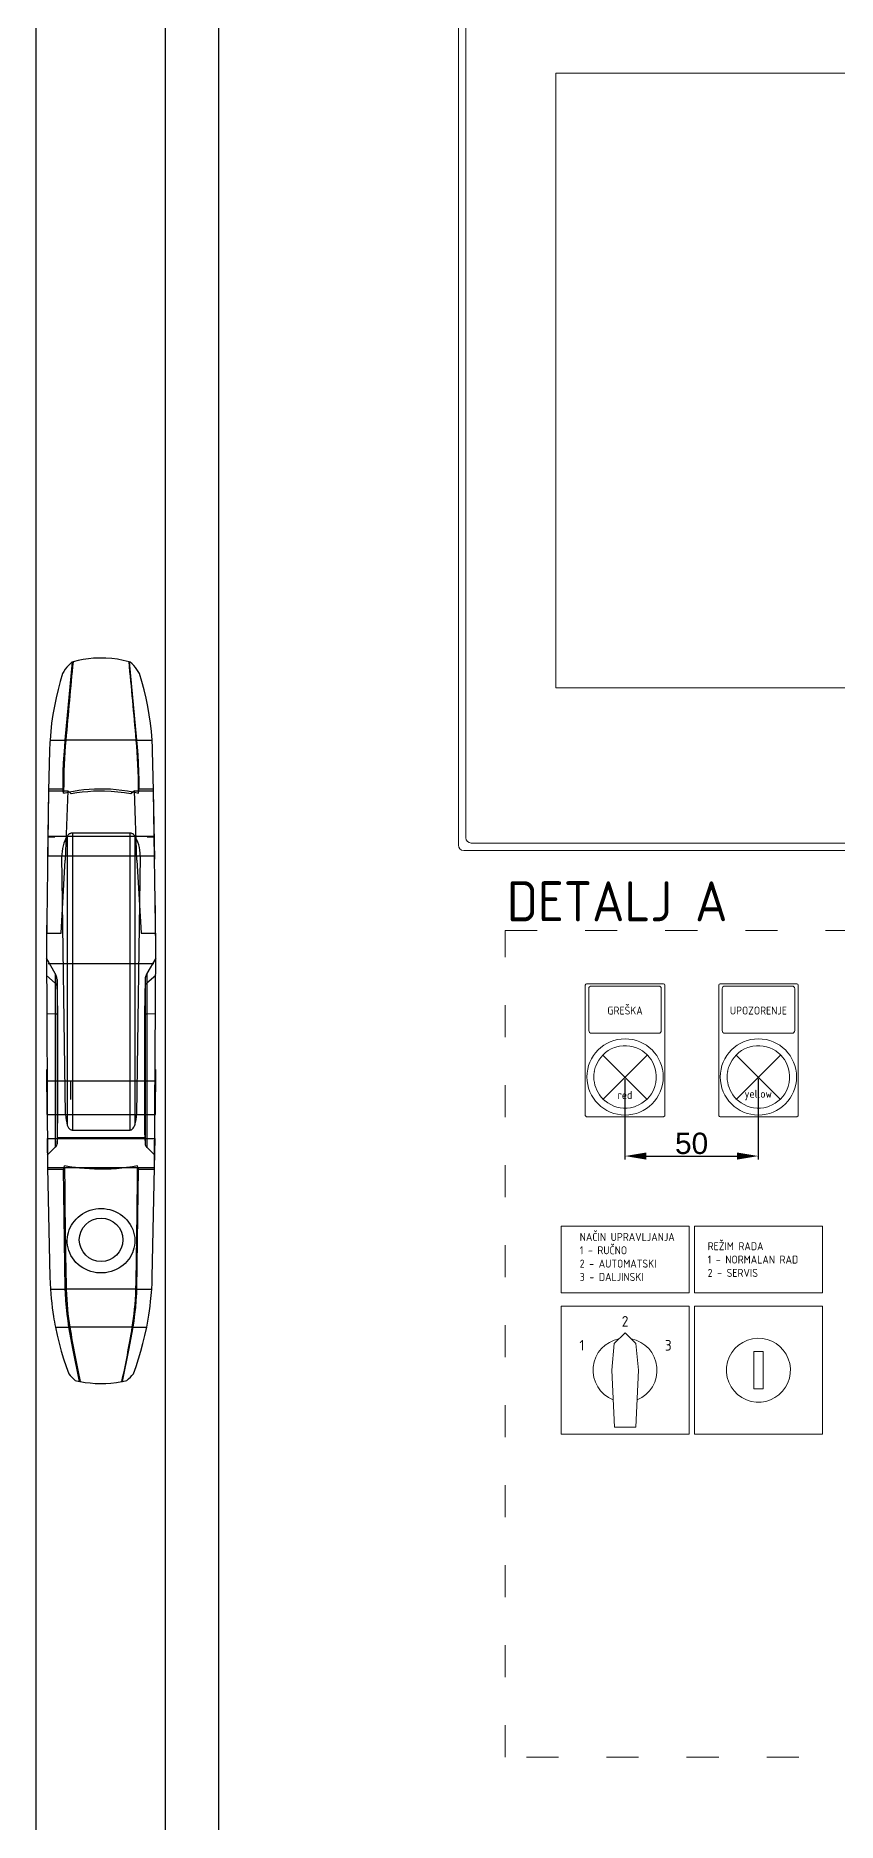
# Model space of a CAD drawing. Header units: millimetres. Extents: x 40929 to 57897, y 13592 to 43737.
# Drawn here: x 47269 to 47570, y 36949 to 37619 of the extents above; entities that cross this region are included whole.
import ezdxf
from ezdxf.enums import TextEntityAlignment as Align

# ---------------------------------------------------------------- set-up
doc = ezdxf.new("R2010")
doc.units = ezdxf.units.MM
doc.linetypes.add('ACAD_ISO03W100', pattern=[30, 12, -18])
doc.layers.add('! NO PLOT !', color=7, linetype='Continuous', true_color=0xff75dd, plot=False)
doc.layers.add('000-PI-Oprema', color=30, linetype='Continuous', lineweight=5)
doc.layers.add('000-PI-ORMAR', color=2, linetype='Continuous')
doc.layers.add('000-PI_TEXT', color=7, linetype='Continuous')
doc.styles.add('PI0', font='isocpeur.ttf', dxfattribs={"width": 0.9})
doc.styles.get("Standard").update_dxf_attribs({"font": 'arial.ttf'})
doc.dimstyles.new('ISO-25-lb', dxfattribs={"dimtxt": 8, "dimasz": 8, "dimexe": 1.25, "dimexo": 0.625, "dimtad": 1, "dimtxsty": 'Standard', "dimcen": 5, "dimadec": 0, "dimazin": 0, "dimtfac": 1, "dimtmove": 0, "dimatfit": 3, "dimfxl": 1, "dimarcsym": 0})

# ---------------------------------------------------------------- blocks, each defined once
blk = doc.blocks.new('*U117')
at = {"layer": '000-PI-ORMAR'}
for p, q in [((-13.41, 105.24), (-10.65, 134.6)), ((-10.48, 134.65), (-10.91, 134.53)), ((10.91, 134.53), (10.48, 134.65)), ((13.41, 105.24), (10.65, 134.6)), ((-19.31, 101.34), (-19.67, 86.25)), ((-19.14, 105.24), (-13.41, 105.24)), ((13.2, 105.24), (-13.2, 105.24)), ((13.41, 105.24), (19.14, 105.24)), ((19.67, 86.25), (19.31, 101.34)), ((-19.67, 86.25), (-20.5, 27.74)), ((-19.67, 86.25), (-20.14, 61.02)), ((-19.67, 86.25), (-12.5, 86.25)), ((-19.66, 87.03), (-14.25, 87.03)), ((-14.15, 86.25), (-14.25, 87.03)), ((-14.02, 85.32), (-14.15, 86.25)), ((-12.5, 86.25), (-13.43, 60.26)), ((-11.21, 85.08), (-12.5, 86.25)), ((12.5, 86.25), (11.21, 85.08)), ((11.99, 85.79), (14.02, 85.32)), ((12.5, 86.25), (19.67, 86.25)), ((13.43, 60.26), (12.5, 86.25)), ((14.02, 85.32), (14.15, 86.25)), ((14.15, 86.25), (14.25, 87.03)), ((14.25, 87.03), (19.66, 87.03)), ((20.5, 27.74), (19.67, 86.25)), ((20.15, 60.62), (19.67, 86.25)), ((-20.01, 69.28), (-12.67, 69.28)), ((-20.01, 68.98), (-17.35, 68.98)), ((-17.35, 69.28), (17.35, 69.28)), ((-12.67, 69.28), (-12.65, 69.31)), ((-12.65, 69.31), (-12.65, -39.07)), ((-10.73, 70.49), (-10.73, -40.96)), ((-10.73, 70.49), (10.73, 70.49)), ((10.73, 70.49), (10.73, -40.96)), ((12.65, 69.31), (12.65, -39.07)), ((12.65, 69.31), (12.67, 69.28)), ((12.67, 69.28), (20.01, 69.28)), ((17.35, 68.98), (20.01, 68.98)), ((-20.13, 61.86), (-17.35, 61.86)), ((-20.13, 61.85), (-14.69, 61.85)), ((-17.35, 61.85), (17.35, 61.85)), ((-13.27, -35.12), (-14.69, 61.85)), ((14.69, 61.85), (13.27, -35.12)), ((14.69, 61.85), (20.13, 61.85)), ((17.35, 61.86), (20.13, 61.86)), ((-15, 32.81), (-13.43, 60.26)), ((13.43, 60.26), (15, 32.81)), ((20.5, 27.74), (20.31, 48.52)), ((-20.44, 35.92), (-20.5, 27.74)), ((-20.5, 27.74), (-20.09, -55.06)), ((-20.47, 32.81), (-15, 32.81)), ((15, 32.81), (20.47, 32.81)), ((20.09, -55.06), (20.5, 27.74)), ((-17.16, 17.77), (-20.5, 23.44)), ((-19.8, 21.43), (19.8, 21.43)), ((20.5, 23.44), (17.16, 17.77)), ((-17.16, 14.16), (-20.5, 16.99)), ((-17.16, 17.77), (-17.16, -47.43)), ((-16.24, 2.4), (-16.48, 15.53)), ((-16.48, 15.53), (-16.48, -46.12)), ((16.48, 15.53), (16.24, 2.4)), ((16.48, 15.53), (16.48, -46.12)), ((17.16, 17.77), (17.16, -47.43)), ((20.5, 16.99), (17.16, 14.16)), ((-16.36, 10.54), (-16.48, 13.04)), ((16.48, 13.04), (16.36, 10.54)), ((-17.16, 2.54), (-20.5, 2.61)), ((-16.24, 2.4), (-16.48, 2.51)), ((-16.24, -35.11), (-16.24, 2.4)), ((16.48, 2.51), (16.24, 2.4)), ((16.24, 2.4), (16.24, -35.11)), ((20.5, 2.61), (17.16, 2.54)), ((-20.5, -18.21), (-20.36, -35.12)), ((20.36, -35.12), (20.5, -18.21)), ((-20.47, -22.52), (20.47, -22.52)), ((-11.5, -22.68), (-11.5, -29.51)), ((-20.36, -35.12), (-13.27, -35.12)), ((-16.24, -35.11), (16.24, -35.11)), ((13.27, -35.12), (20.36, -35.12)), ((-20.25, -44.17), (-20.09, -55.06)), ((-20.25, -44.17), (20.25, -44.17)), ((-16.48, -46.12), (-16.38, -43.78)), ((-16.38, -43.78), (16.38, -43.78)), ((-10.73, -40.96), (10.73, -40.96)), ((16.38, -43.78), (16.48, -46.12)), ((20.09, -55.06), (20.25, -44.17)), ((-20.16, -50.42), (-17.16, -47.43)), ((17.16, -47.43), (20.16, -50.42)), ((-20.09, -55.06), (20.09, -55.06)), ((-20.09, -55.06), (-19.2, -96.13)), ((-20.08, -55.68), (-14.03, -55.68)), ((-14.03, -55.68), (-13.85, -55.06)), ((-13.42, -100.67), (-14.03, -55.68)), ((-13.85, -55.06), (-13.67, -54.42)), ((13.42, -100.67), (14.03, -55.68)), ((13.85, -55.06), (13.67, -54.42)), ((14.03, -55.68), (13.85, -55.06)), ((14.03, -55.68), (20.08, -55.68)), ((19.2, -96.13), (20.09, -55.06)), ((-18.98, -100.67), (-13.42, -100.67)), ((13.08, -100.67), (-13.08, -100.67)), ((13.42, -100.67), (18.98, -100.67)), ((-17.11, -114.85), (-12.02, -114.85)), ((11.71, -114.85), (-11.71, -114.85)), ((12.02, -114.85), (17.11, -114.85)), ((-9.7, -134.82), (-8.04, -135.19)), ((-7.82, -135.23), (-8.04, -135.19)), ((7.82, -135.23), (8.04, -135.19)), ((8.04, -135.19), (9.7, -134.82))]:
    blk.add_line(p, q, dxfattribs=at)
for points in [[(-10.91, 134.53), (-11.6, 133.9), (-12.24, 133.24), (-12.84, 132.55), (-13.41, 131.8), (-13.93, 131.03), (-14.4, 130.23)], [(10.48, 134.65), (8.34, 135.15), (6.17, 135.54), (3.98, 135.81), (1.73, 135.97), (-0.54, 136), (-2.8, 135.91), (-4.73, 135.73), (-6.65, 135.46), (-8.58, 135.1), (-10.48, 134.65)], [(14.4, 130.23), (13.7, 131.38), (12.89, 132.48), (12.28, 133.2), (11.62, 133.89), (10.91, 134.53)], [(-14.4, 130.23), (-15.31, 127.22), (-16.14, 124.17), (-16.87, 121.1), (-17.51, 118.01), (-18.07, 114.85), (-18.52, 111.66), (-18.88, 108.46), (-19.14, 105.24)], [(19.14, 105.24), (18.88, 108.42), (18.53, 111.59), (18.09, 114.73), (17.54, 117.85), (16.9, 120.99), (16.16, 124.1), (15.33, 127.18), (14.4, 130.23)], [(-19.14, 105.24), (-19.19, 104.29), (-19.24, 103.32), (-19.28, 102.34), (-19.31, 101.34)], [(-14.25, 87.03), (-14.23, 90.25), (-14.16, 93.45), (-14.03, 96.61), (-13.86, 99.69), (-13.64, 102.68), (-13.41, 105.24)], [(14.25, 87.03), (14.23, 90.25), (14.16, 93.45), (14.03, 96.61), (13.86, 99.69), (13.64, 102.68), (13.41, 105.24)], [(19.31, 101.34), (19.28, 102.33), (19.24, 103.31), (19.19, 104.28), (19.14, 105.24)], [(-14.02, 85.32), (-12.17, 85.75), (-11.99, 85.79)], [(-11.99, 85.79), (-10.29, 86.12), (-8.39, 86.43), (-6.48, 86.67), (-4.5, 86.86), (-2.52, 86.97), (-0.52, 87.02), (1.47, 87.01), (3.57, 86.92), (5.67, 86.76), (7.76, 86.52), (9.87, 86.2), (11.96, 85.8), (11.99, 85.79)], [(11.21, 85.08), (8.78, 85.48), (6.33, 85.78), (3.84, 85.99), (1.34, 86.1), (-0.75, 86.11), (-2.84, 86.05), (-4.93, 85.91), (-7.03, 85.71), (-9.13, 85.43), (-11.21, 85.08)], [(-12.67, 69.28), (-13.17, 68.42), (-13.6, 67.5), (-13.96, 66.55), (-14.26, 65.56), (-14.48, 64.55), (-14.62, 63.52), (-14.69, 62.48), (-14.69, 61.85)], [(-12.65, 69.31), (-12.5, 69.52), (-12.34, 69.72), (-12.17, 69.89), (-11.98, 70.05), (-11.79, 70.18), (-11.59, 70.29), (-11.38, 70.38), (-11.17, 70.44), (-10.95, 70.48), (-10.73, 70.49)], [(10.73, 70.49), (10.95, 70.48), (11.17, 70.44), (11.38, 70.38), (11.59, 70.29), (11.79, 70.18), (11.98, 70.05), (12.17, 69.89), (12.34, 69.72), (12.5, 69.52), (12.65, 69.31)], [(14.69, 61.85), (14.67, 62.89), (14.57, 63.93), (14.4, 64.96), (14.15, 65.96), (13.83, 66.94), (13.43, 67.87), (12.97, 68.77), (12.67, 69.28)], [(-16.48, 15.53), (-16.52, 15.9), (-16.59, 16.26), (-16.68, 16.61), (-16.78, 16.95), (-16.91, 17.28), (-17.06, 17.59), (-17.16, 17.77)], [(17.16, 17.77), (17, 17.47), (16.86, 17.16), (16.74, 16.83), (16.64, 16.48), (16.56, 16.13), (16.51, 15.76), (16.48, 15.53)], [(-16.38, -43.78), (-16.36, -43.11), (-16.33, -42.38), (-16.31, -41.59), (-16.3, -40.74), (-16.28, -39.86), (-16.27, -38.93), (-16.26, -37.98), (-16.25, -37), (-16.24, -36.01), (-16.24, -35.11)], [(-13.27, -35.12), (-13.22, -36.16), (-13.09, -37.2), (-12.89, -38.21), (-12.65, -39.07)], [(-12.65, -39.07), (-12.44, -39.63), (-12.15, -40.14), (-11.97, -40.36), (-11.77, -40.56), (-11.53, -40.73), (-11.26, -40.86), (-11.05, -40.93), (-10.83, -40.96), (-10.73, -40.96)], [(10.73, -40.96), (10.96, -40.94), (11.17, -40.9), (11.37, -40.82), (11.56, -40.71), (11.83, -40.51), (12.05, -40.27), (12.34, -39.82), (12.56, -39.33), (12.65, -39.07)], [(12.65, -39.07), (12.92, -38.08), (13.11, -37.06), (13.23, -36.02), (13.27, -35.12)], [(16.24, -35.11), (16.24, -36.11), (16.25, -37.1), (16.26, -38.08), (16.27, -39.03), (16.28, -39.95), (16.3, -40.83), (16.32, -41.67), (16.34, -42.45), (16.36, -43.18), (16.38, -43.78)], [(-17.16, -47.43), (-17, -47.26), (-16.86, -47.08), (-16.74, -46.88), (-16.64, -46.68), (-16.56, -46.47), (-16.51, -46.26), (-16.48, -46.12)], [(16.48, -46.12), (16.52, -46.34), (16.59, -46.55), (16.68, -46.76), (16.78, -46.96), (16.91, -47.15), (17.06, -47.33), (17.16, -47.43)], [(-9.57, -55.06), (-9.95, -55.01), (-11.82, -54.74), (-13.67, -54.42)], [(9.58, -55.06), (7.81, -55.27), (5.83, -55.45), (3.77, -55.58), (1.71, -55.66), (-0.35, -55.68), (-2.41, -55.64), (-4.3, -55.56), (-6.19, -55.42), (-8.06, -55.24), (-9.57, -55.06)], [(13.67, -54.42), (11.74, -54.75), (9.78, -55.04), (9.58, -55.06)], [(8.89, -73.85), (9.63, -74.62), (10.32, -75.46), (10.92, -76.35), (11.44, -77.29), (11.87, -78.24), (12.2, -79.23), (12.45, -80.24), (12.61, -81.28), (12.67, -82.26), (12.65, -83.25), (12.54, -84.24), (12.35, -85.2), (12.09, -86.12), (11.75, -87.01), (11.34, -87.88), (10.86, -88.7), (10.31, -89.5), (9.69, -90.26), (9.02, -90.96), (8.29, -91.61), (7.47, -92.23), (6.61, -92.78), (5.69, -93.26), (4.75, -93.67), (3.73, -94.02), (2.68, -94.28), (1.61, -94.45), (0.54, -94.54), (-0.57, -94.54), (-1.67, -94.44), (-2.76, -94.26), (-3.83, -93.99), (-4.88, -93.62), (-5.89, -93.17), (-6.86, -92.63), (-7.77, -92.01), (-8.62, -91.33), (-9.4, -90.57), (-10.12, -89.75), (-10.76, -88.87), (-11.29, -87.97), (-11.74, -87.03), (-12.11, -86.06), (-12.38, -85.06), (-12.56, -84.1), (-12.66, -83.12), (-12.67, -82.14), (-12.6, -81.17), (-12.45, -80.24), (-12.23, -79.31), (-11.93, -78.41), (-11.57, -77.54), (-11.12, -76.68), (-10.6, -75.85), (-10.01, -75.07), (-9.37, -74.34), (-8.63, -73.62), (-7.83, -72.97), (-6.98, -72.38), (-6.09, -71.86), (-5.12, -71.4), (-4.11, -71.02), (-3.07, -70.73), (-2.02, -70.52), (-0.95, -70.4), (0.13, -70.37), (1.22, -70.42), (2.29, -70.56), (3.33, -70.79), (4.36, -71.11), (5.35, -71.51), (6.31, -71.98), (7.22, -72.53), (8.08, -73.16), (8.89, -73.85)], [(-19.2, -96.13), (-19.11, -98.4), (-18.98, -100.67)], [(18.98, -100.67), (19.11, -98.4), (19.2, -96.13)], [(-18.98, -100.67), (-18.85, -102.42), (-18.69, -104.15), (-18.51, -105.85), (-18.3, -107.56), (-18.07, -109.24), (-17.82, -110.87), (-17.65, -111.9), (-17.47, -112.9), (-17.29, -113.89), (-17.11, -114.85)], [(-12.02, -114.85), (-12.39, -112.52), (-12.71, -110.05), (-12.98, -107.48), (-13.2, -104.81), (-13.36, -102.07), (-13.42, -100.67)], [(12.02, -114.85), (12.39, -112.52), (12.71, -110.05), (12.98, -107.48), (13.2, -104.81), (13.36, -102.07), (13.42, -100.67)], [(17.11, -114.85), (17.38, -113.41), (17.65, -111.91), (17.9, -110.36), (18.14, -108.72), (18.37, -107.03), (18.57, -105.3), (18.69, -104.16), (18.8, -103.01), (18.89, -101.85), (18.98, -100.67)], [(-17.11, -114.85), (-16.46, -117.91), (-15.73, -120.91), (-14.94, -123.85), (-14.07, -126.74), (-13.14, -129.58), (-12.14, -132.35)], [(-8.04, -135.19), (-10.47, -123.49), (-12.02, -114.85)], [(8.04, -135.19), (10.47, -123.49), (12.02, -114.85)], [(12.14, -132.35), (13.13, -129.6), (14.06, -126.78), (14.92, -123.9), (15.72, -120.95), (16.45, -117.93), (17.11, -114.85)], [(-12.14, -132.35), (-11.58, -132.99), (-10.98, -133.61), (-10.36, -134.22), (-9.7, -134.82)], [(9.7, -134.82), (10.35, -134.23), (10.98, -133.62), (11.57, -132.99), (12.14, -132.35)], [(-7.82, -135.23), (-5.94, -135.56), (-4.05, -135.79), (-2.15, -135.94), (-0.2, -136), (1.74, -135.96), (3.69, -135.83), (5.76, -135.58), (7.82, -135.23)]]:
    blk.add_lwpolyline(points, dxfattribs=at)
blk.add_circle((0, -82.1), 8.15, dxfattribs=at)
for centre, major_axis, ratio, start_param, end_param in [((73, -135.16), (0, 546.84), 0.175521, 1.054802, 1.115623), ((-73, -135.16), (0, 546.84), 0.175521, -1.115623, -1.054802), ((-7.53, 87.2), (0, 37), 0.175521, 1.061397, 1.596486), ((7.53, 87.2), (0, 37), 0.175521, 4.6867, 5.221788), ((-7.53, 87.2), (0, 37), 0.175521, -4.6867, -4.66155), ((7.53, 87.2), (0, 37), 0.175521, 4.66155, 4.6867), ((-19.46, 12.78), (-3, 0), 0.71325, 3.261467, 3.839724), ((19.46, 12.78), (-3, 0), 0.71325, 5.585054, 6.163311), ((-19.46, 2.51), (-3, 0), 0.017452, 3.261467, 3.839724), ((19.46, 2.51), (-3, 0), 0.017452, -0.698132, -0.119874), ((137.46, -39.64), (0, 669.86), 0.225671, -4.689366, -4.621155), ((-137.46, -39.64), (0, 669.86), 0.225671, 4.621155, 4.689366), ((-5.86, -95.36), (0, 32.42), 0.225671, 1.735147, 2.215471), ((5.86, -95.36), (0, 32.42), 0.225671, 4.067714, 4.548039), ((21.21, -9.07), (0, 180.2), 0.225671, -4.085045, -3.936826), ((-21.21, -9.07), (0, 180.2), 0.225671, 3.936826, 4.085045)]:
    blk.add_ellipse(centre, major_axis=major_axis, ratio=ratio, start_param=start_param, end_param=end_param, dxfattribs=at)
blk = doc.blocks.new('A$C34f25ed7')
at = {"layer": '000-PI-ORMAR'}
blk.add_blockref('*U117', (-3.99, -1008.35), dxfattribs=at)
blk = doc.blocks.new('8806000_2000x800x600')
at = {"layer": '! NO PLOT !'}
for p, q in [((-3770.82, 1831.75), (-3770.82, -8.25)), ((-3750.82, 1826.75), (-3750.82, -3.25))]:
    blk.add_line(p, q, dxfattribs=at)
at = {"layer": '000-PI-ORMAR'}
blk.add_line((-3819.32, 1904), (-3819.32, -80.5), dxfattribs=at)
at = {"ltscale": 0.25}
blk.add_blockref('A$C34f25ed7', (-3790.83, 1920), dxfattribs=at)
blk = doc.blocks.new('*D239')
at = {"layer": '! NO PLOT !', "color": 0, "linetype": 'Continuous', "lineweight": -2, "ltscale": 0.25, "transparency": 16777216}
for p, q in [((47489.88, 37227.35), (47489.88, 37197.22)), ((47539.88, 37227.45), (47539.88, 37197.22)), ((47497.88, 37198.47), (47531.88, 37198.47))]:
    blk.add_line(p, q, dxfattribs=at)
at = {"layer": '! NO PLOT !', "color": 0, "ltscale": 0.25, "transparency": 16777216}
for points in [[(47497.88, 37199.8), (47497.88, 37197.13), (47489.88, 37198.47)], [(47531.88, 37199.8), (47531.88, 37197.13), (47539.88, 37198.47)]]:
    blk.add_solid(points, dxfattribs=at)
at = {"layer": 'Defpoints', "color": 0, "ltscale": 0.25, "transparency": 16777216}
for p in [(47489.88, 37227.97), (47539.88, 37228.07), (47539.88, 37198.47)]:
    blk.add_point(p, dxfattribs=at)
at = {"layer": '! NO PLOT !', "color": 0, "ltscale": 0.25, "transparency": 16777216, "insert": (47514.88, 37203.18), "char_height": 8, "attachment_point": 5}
blk.add_mtext('50', dxfattribs=at)
blk = doc.blocks.new('Label_holder_rectangular')
at = {"layer": '000-PI-Oprema'}
for p, q in [((-14.9, -14.4), (-14.9, 34.400002)), ((-14.4, 34.900002), (14.4, 34.900002)), ((-12.6, 34.099998), (12.6, 34.099998)), ((14.9, -14.4), (14.9, 34.400002)), ((-13.6, 17.4), (-13.6, 33.099998)), ((13.6, 17.4), (13.6, 33.099998)), ((-12.6, 16.4), (12.6, 16.4)), ((-14.4, -14.9), (14.4, -14.9))]:
    blk.add_line(p, q, dxfattribs=at)
blk.add_circle((0, 0), 14.3, dxfattribs=at)
for centre, radius, start, end in [((-14.4, 34.4), 0.5, 89.999956, 179.999825), ((-12.6, 33.1), 1, 90.000022, 180.000087), ((12.6, 33.1), 1, 359.999913, 89.999978), ((14.4, 34.4), 0.5, 0.000175, 90.000044), ((-12.6, 17.4), 1, 180, 269.999978), ((12.6, 17.4), 1, 270.000022, 0), ((0, 0), 11.7, 109.999999, 160.000001), ((0, 0), 11.704999, 100, 110), ((0, 0), 11.7, 50, 100), ((0, 0), 11.705, 40.000001, 49.999999), ((0, 0), 11.7, 350, 40), ((0, 0), 11.7, 170, 180), ((0, 0), 11.7, 180, 220), ((0, 0), 11.705, 160, 170), ((0, 0), 11.7, 289.999999, 340.000001), ((0, 0), 11.705, 340, 350), ((0, 0), 11.705, 220.000001, 229.999999), ((0, 0), 11.7, 230, 280), ((0, 0), 11.704999, 280, 290), ((-14.4, -14.4), 0.5, 180, 270.000044), ((14.4, -14.4), 0.5, 269.999956, 0)]:
    blk.add_arc(centre, radius, start, end, dxfattribs=at)
blk = doc.blocks.new('19in panel')
at = {"layer": '000-PI-Oprema'}
for p, q in [((-239.5, 0), (239.5, 0)), ((-241.5, -335), (-241.5, -2)), ((-238.7, -4.8), (-238.7, -332.2)), ((236.7, -2.8), (-236.7, -2.8)), ((238.7, -332.2), (238.7, -4.8)), ((241.5, -2), (241.5, -335)), ((-204.9, -45.6), (-204.9, -276)), ((204.9, -45.6), (-204.9, -45.6)), ((204.9, -276), (204.9, -45.6)), ((-204.9, -276), (204.9, -276)), ((-236.7, -334.2), (236.7, -334.2)), ((241.5, -337), (-239.5, -337))]:
    blk.add_line(p, q, dxfattribs=at)
for centre, start, end in [((-239.5, -2), 90, 180), ((239.5, -2), 0, 90), ((-236.7, -4.8), 90, 180), ((236.7, -4.8), 0, 90), ((-236.7, -332.2), 180, 270), ((236.7, -332.2), 270, 0), ((-239.5, -335), 180, 270), ((239.5, -335), 270, 0)]:
    blk.add_arc(centre, 2, start, end, dxfattribs=at)

msp = doc.modelspace()

# ---------------------------------------------------------------- linework, layer by layer
at = {"linetype": 'ACAD_ISO03W100', "lineweight": 9}
msp.add_lwpolyline([(47445.033, 37283.075), (47885.033, 37283.075), (47885.033, 36973.075), (47445.033, 36973.075)], close=True, dxfattribs=at)
at = {"layer": '000-PI-Oprema'}
for p, q in [((47481.61, 37236.348), (47498.156, 37219.802)), ((47498.256, 37236.348), (47481.71, 37219.802)), ((47531.61, 37236.348), (47548.156, 37219.802)), ((47548.256, 37236.348), (47531.71, 37219.802)), ((47485.888, 37128.166), (47489.933, 37132.166)), ((47489.933, 37132.166), (47493.977, 37128.166)), ((47485.888, 37128.166), (47484.933, 37118.166)), ((47494.933, 37118.166), (47493.977, 37128.166)), ((47484.933, 37118.166), (47485.933, 37096.852)), ((47493.933, 37096.852), (47494.933, 37118.166)), ((47485.933, 37096.852), (47493.933, 37096.852))]:
    msp.add_line(p, q, dxfattribs=at)
for points in [[(47465.933, 37172.166), (47513.933, 37172.166), (47513.933, 37147.166), (47465.933, 37147.166)], [(47515.933, 37172.166), (47563.933, 37172.166), (47563.933, 37147.166), (47515.933, 37147.166)], [(47465.933, 37094.166), (47513.933, 37094.166), (47513.933, 37142.166), (47465.933, 37142.166)], [(47515.933, 37094.166), (47563.933, 37094.166), (47563.933, 37142.166), (47515.933, 37142.166)], [(47538.201, 37125.152), (47541.665, 37125.152), (47541.665, 37111.18), (47538.201, 37111.18)]]:
    msp.add_lwpolyline(points, close=True, dxfattribs=at)
for centre, start, end in [((47489.933, 37118.166), 100.731385, 248.090778), ((47489.933, 37118.166), 291.909222, 79.268615), ((47539.933, 37118.166), 100.731385, 248.090778), ((47539.933, 37118.166), 248.090778, 100.731385)]:
    msp.add_arc(centre, 12, start, end, dxfattribs=at)

# ---------------------------------------------------------------- block references
msp.add_blockref('8806000_2000x800x600', (51088.26, 36337.525))
msp.add_blockref('19in panel', (47668.924, 37650.025), dxfattribs=at)
at = {"layer": '000-PI-Oprema', "linetype": 'ACAD_ISO03W100', "lineweight": 25, "ltscale": 0.25, "transparency": 33554687}
for p in [(47489.933, 37228.125), (47539.933, 37228.125)]:
    msp.add_blockref('Label_holder_rectangular', p, dxfattribs=at)

# ---------------------------------------------------------------- texts
at = {"layer": '! NO PLOT !', "char_height": 3, "width": 27.82747, "attachment_point": 5, "style": 'PI0'}
for s, insert in [('{\\fISOCPEUR|b0|i0|c238|p34;red}', (47489.883, 37221.371)), ('{\\fISOCPEUR|b0|i0|c238|p34;yellow}', (47539.883, 37221.371))]:
    msp.add_mtext(s, dxfattribs=dict(at, insert=insert))
at = {"layer": '000-PI-Oprema', "style": 'PI0', "width": 0.9}
for s, p in [('2', (47489.933, 37136.496)), ('1', (47473.724, 37127.524)), ('3', (47506.142, 37127.524))]:
    msp.add_text(s, height=4, dxfattribs=at).set_placement(p, align=Align.MIDDLE_CENTER)
at = {"layer": '000-PI_TEXT', "linetype": 'Continuous', "style": 'PI0'}
for s, insert, char_height, width, attachment_point in [('{\\fISOCPEUR|b0|i0|c238|p34;DETALJ A}', (47486.976, 37293.974), 15, 122.70411, 5), ('NAČIN UPRAVLJANJA\\P1 - R{\\fISOCPEUR|b0|i0|c238|p34;UČNO}\\P2 - {\\fISOCPEUR|b0|i0|c238|p34;AUTOMATSKI}\\P3 - {\\fISOCPEUR|b0|i0|c238|p34;DALJINSKI}', (47472.928, 37160.632), 3, 58.2158, 4), ('REŽIM RADA\\P1 - NORMALAN RAD\\P2 - SERVIS', (47520.903, 37159.666), 3, 58.2158, 4)]:
    msp.add_mtext(s, dxfattribs=dict(at, insert=insert, char_height=char_height, width=width, attachment_point=attachment_point))
at = {"layer": '000-PI_TEXT', "char_height": 3, "width": 27.82747, "attachment_point": 5, "style": 'PI0'}
for s, insert in [('{\\fISOCPEUR|b0|i0|c238|p34;GREŠKA}', (47489.933, 37253.025)), ('{\\fISOCPEUR|b0|i0|c238|p34;UPOZORENJE}', (47539.933, 37253.025))]:
    msp.add_mtext(s, dxfattribs=dict(at, insert=insert))

# ---------------------------------------------------------------- dimensions: what is measured, and where the dimension line sits
at = {"layer": '! NO PLOT !', "ltscale": 0.25}
dim = msp.add_linear_dim(base=(47539.883, 37198.466), p1=(47489.883, 37227.975), p2=(47539.883, 37228.075), dimstyle='ISO-25-lb', dxfattribs=at)
dim.commit()
dim.dimension.update_dxf_attribs({"geometry": '*D239', "text_midpoint": (47514.883, 37203.176)})

doc.saveas('drawing.dxf')
